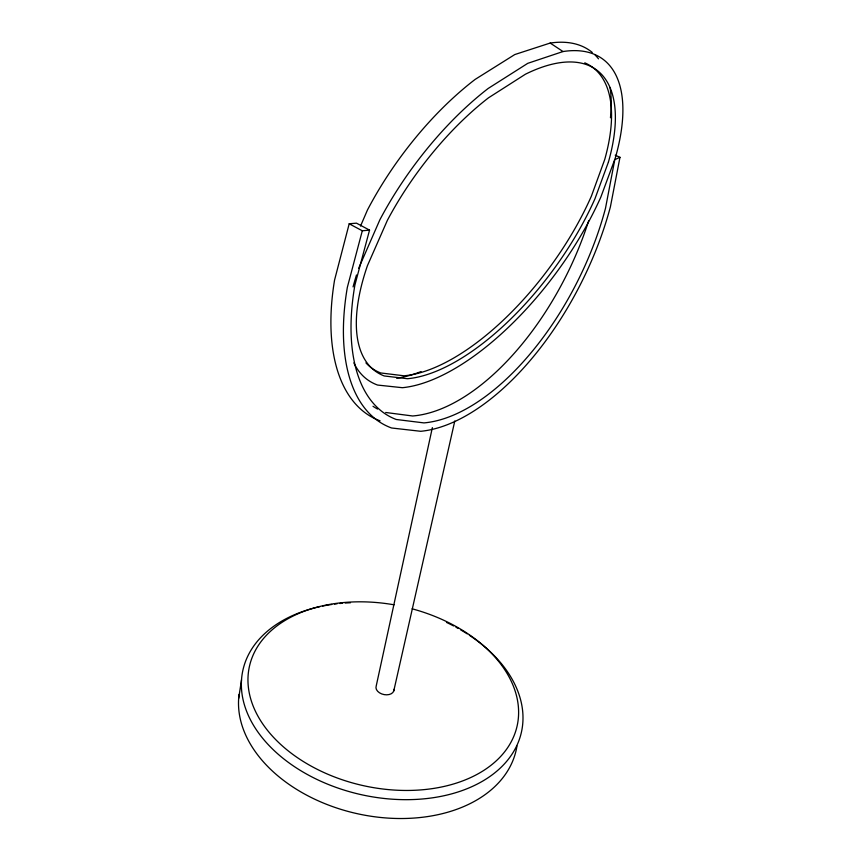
<?xml version="1.0" encoding="UTF-8"?>
<svg xmlns="http://www.w3.org/2000/svg" width="861" height="861" viewBox="0 0 861 861"><rect width="100%" height="100%" fill="white"/><g stroke="black" fill="none" stroke-linecap="round" stroke-linejoin="round"><path stroke-width="1.29" d="M238.658 698.454L241.521 679.846M619.974 157.294L610.406 206.823A215.907 111.241 -63.4 0 1 420.728 431.296L391.594 427.992A215.907 111.241 -63.4 0 1 347.349 287.326L362.298 230.791L369.541 230.124L354.904 285.023A205.714 105.903 -63.4 0 0 396.254 419.49L423.956 422.902A205.714 105.903 -63.4 0 0 605.487 208.33L614.776 159.694L619.974 157.294L615.206 155.174M432.362 427.616L376.182 686.131A9.127 6.081 12.5 0 0 384.167 694.612A9.127 6.081 12.5 0 0 393.961 689.36M393.768 690.942L454.802 420.975M369.541 230.124L356.476 223.16L349.2 223.774L334.563 280.083A214.68 112.414 -63.5 0 0 380.067 420.825M360.544 226.045L367.443 210.03A197.933 90.459 -53.8 0 1 475.154 79.395L514.781 54.555L550.179 43.05A197.933 90.459 -53.8 0 1 592.26 52.446M358.693 268.234L379.884 219.749A198.848 89.027 -53.7 0 1 488.176 88.457L527.771 63.327L563.019 51.542A198.848 89.027 -53.7 0 1 615.26 158.101L600.892 196.965A198.848 89.027 -53.7 0 1 402.388 387.698L377.602 385.061A198.848 89.027 -53.7 0 1 353.839 362.89M385.674 412.484L412.613 415.981A204.552 107.022 -63.5 0 0 588.741 220.534M349.2 223.774L362.298 230.791M550.179 43.05L563.019 51.542M353.075 286.917A198.848 89.027 -53.7 0 1 356.486 274.982M584.791 62.842A186.579 84.023 -53.7 0 1 604.734 159.468L591.389 196.147A186.579 84.023 -53.7 0 1 403.97 375.794L380.702 372.953A186.579 84.023 -53.7 0 1 365.925 362.868M595.112 55.029A197.933 90.459 -53.8 0 1 598.513 58.849M610.062 87.488A197.933 90.459 -53.8 0 1 610.46 117.763M421.051 371.565A197.933 90.459 -53.8 0 1 396.652 378.259M377.559 409.061A204.552 107.022 -63.5 0 1 372.996 406.263M469.385 635.278A142.657 95.84 12.5 0 1 478.63 783.359A142.657 95.84 12.5 0 1 266.447 742.688A142.657 95.84 12.5 0 1 319.948 606.628M322.531 606.079A142.657 95.84 12.5 0 1 331.754 604.476M334.434 604.11A142.657 95.84 12.5 0 1 337.135 603.776M339.826 603.496A142.657 95.84 12.5 0 1 342.538 603.249M345.239 603.044A142.657 95.84 12.5 0 1 350.481 602.754M446.472 622.395A142.657 95.84 12.5 0 1 453.596 625.958M455.943 627.206A142.657 95.84 12.5 0 1 458.256 628.487M460.549 629.789A142.657 95.84 12.5 0 1 467.232 633.868M412.096 608.802A137.114 91.707 12.5 0 1 487.38 767.99A137.114 91.707 12.5 0 1 258.58 717.278A137.114 91.707 12.5 0 1 394.069 604.809M516.977 745.97A141.43 96.647 12.5 0 1 364.289 815.119A141.43 96.647 12.5 0 1 239.067 694.45M608.436 162.029L594.983 198.697A186.859 83.582 -53.7 0 1 407.468 378.711L384.264 375.966A186.859 83.582 -53.7 0 1 367.432 265.662L387.364 220.362A186.859 83.582 -53.7 0 1 488.435 97.863L525.425 74.218A186.859 83.582 -53.7 0 1 608.436 162.029"/></g></svg>
